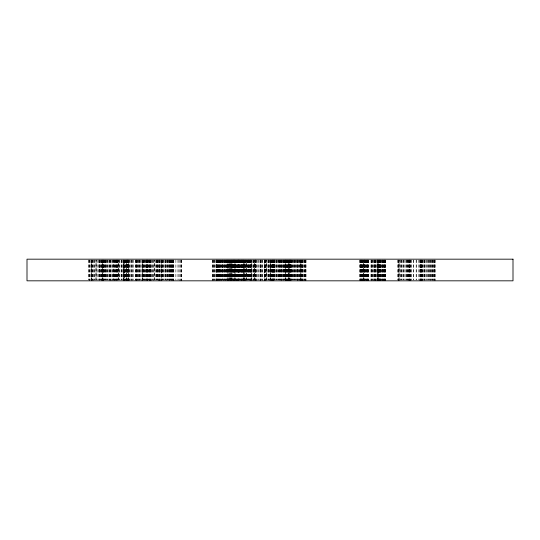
<?xml version="1.0" encoding="UTF-8"?>
<svg xmlns="http://www.w3.org/2000/svg" width="540" height="540" viewBox="0 0 540 540"><rect width="100%" height="100%" fill="white"/><g stroke="black" fill="none" stroke-linecap="round" stroke-linejoin="round"><path stroke-width="0.41" stroke-dasharray="2.7 2.03" d="M435.092 260.003L435.092 280.827M434.977 260.003L434.977 280.827M434.761 260.003L434.761 279.997M434.342 260.003L434.342 280.827M434.099 260.003L434.099 279.997M433.283 260.003L433.195 280.827M433.073 260.003L433.073 279.997M432.405 260.003L432.405 280.827M432.263 260.003L432.263 279.997M431.892 260.003L431.892 279.997M431.555 260.003L431.555 279.997M430.704 260.003L430.704 280.827M430.461 260.003L430.461 279.997M429.854 260.003L429.854 279.997M429.631 260.003L429.631 279.997M428.389 260.003L428.389 279.997M428.227 260.003L428.227 279.997M427.478 260.003L427.478 279.997M426.978 260.003L426.978 279.997M426.519 260.003L426.519 279.997M425.776 260.003L425.776 279.997M424.636 260.003L424.636 279.997M424.528 260.003L424.528 279.997M424.285 260.003L424.285 280.827M423.455 260.003L423.455 279.997M422.914 260.003L422.914 279.997M422.604 260.003L422.604 280.827M422.172 260.003L422.172 280.827M421.841 260.003L421.841 279.997M421.794 260.003L421.794 280.827M421.538 260.003L421.531 280.827M421.349 260.003L421.342 280.827M421.193 260.003L421.254 280.827M420.626 260.003L420.68 279.997M420.565 260.003L420.565 280.827M420.458 260.003L420.458 280.827M420.289 260.003L420.289 280.827M420.086 260.003L420.086 280.827M419.992 260.003L419.992 280.827M419.904 260.003L419.904 280.827M418.716 260.003L418.716 279.997M416.779 260.003L416.779 279.997M416.138 260.003L416.138 279.997M413.701 260.003L413.701 279.997M413.33 260.003L413.33 279.997M411.44 260.003L411.44 279.997M410.987 260.003L410.987 280.827M410.555 260.003L410.549 280.827M410.137 260.003L410.137 280.827M409.509 260.003L409.529 280.827M409.388 260.003L409.428 280.827M409.34 260.003L409.34 280.827M409.124 260.003L409.138 280.827M409.084 260.003L409.043 280.827M408.895 260.003L408.895 279.997M408.402 260.003L408.402 280.827M407.977 260.003L407.977 279.997M407.241 260.003L407.241 279.997M407.072 260.003L407.072 280.827M406.87 260.003L406.87 279.997M406.485 260.003L406.485 279.997M405.574 260.003L405.574 279.997M404.204 260.003L404.204 279.997M403.765 260.003L403.765 279.997M403.502 260.003L403.502 279.997M402.887 260.003L402.887 279.997M401.848 260.003L401.848 279.997M401.537 260.003L401.537 279.997M400.964 260.003L400.964 279.997M400.262 260.003L400.241 279.997M399.789 260.003L399.863 280.827M398.642 260.003L398.642 280.827M398.311 260.003L398.311 280.827M398.061 260.003L398.061 280.827M397.845 260.003L397.845 279.997M385.425 260.003L385.425 280.827M385.344 260.003L385.331 280.827M385.182 260.003L385.182 280.827M384.973 260.003L384.973 280.827M384.865 260.003L384.865 280.827M384.433 260.003L384.44 280.827M384.352 260.003L384.338 280.827M384.082 260.003L384.082 280.827M383.954 260.003L383.954 279.997M383.636 260.003L383.663 280.827M383.252 260.003L383.252 280.827M382.948 260.003L382.948 279.997M382.84 260.003L382.84 280.827M382.705 260.003L382.705 280.827M382.556 260.003L382.556 279.997M381.996 260.003L381.956 280.827M381.112 260.003L381.112 280.827M381.078 260.003L381.078 279.997M380.855 260.003L380.855 280.827M380.363 260.003L380.363 280.827M380.248 260.003L380.248 279.997M380.16 260.003L380.174 280.827M379.991 260.003L379.991 279.997M379.951 260.003L379.951 280.827M379.674 260.003L379.694 280.827M379.532 260.003L379.532 280.827M379.411 260.003L379.411 279.997M379.249 260.003L379.249 280.827M378.992 260.003L378.992 280.827M378.911 260.003L378.911 280.827M378.857 260.003L378.857 280.827M378.736 260.003L378.736 280.827M378.608 260.003L378.608 280.827M378.466 260.003L378.466 280.827L378.371 260.003M378.209 280.827L377.973 260.003M377.865 260.003L377.865 280.827M377.636 260.003L377.636 280.827M377.568 260.003L377.568 279.997M377.224 260.003L377.204 280.827M377.17 260.003L377.123 280.827M376.38 260.003L376.38 280.827M375.921 260.003L375.921 279.997M375.705 260.003L375.705 280.827M375.273 260.003L375.273 280.827M375.037 260.003L375.037 280.827M374.585 260.003L374.585 280.827M374.267 260.003L374.267 279.997M374.233 260.003L374.233 279.997M373.97 260.003L373.97 280.827M373.262 260.003L373.262 280.827M372.715 260.003L372.715 279.997M372.526 260.003L372.526 280.827M371.858 260.003L371.858 280.827M371.554 260.003L371.554 279.997M371.311 260.003L371.311 280.827M370.98 260.003L370.906 279.997M368.496 260.003L368.469 280.827M368.348 260.003L368.348 280.827M368.145 260.003L368.091 280.827M367.875 260.003L367.936 280.827M367.754 260.003L367.754 280.827M367.457 260.003L367.457 279.997M367.349 260.003L367.349 280.827M367.247 260.003L367.166 279.997M366.788 260.003L366.808 280.827M366.194 260.003L366.194 280.827M366.12 260.003L366.12 280.827M365.971 260.003L365.971 279.997M365.83 260.003L365.83 279.997M365.506 260.003L365.526 280.827M364.959 260.003L364.959 280.827M364.838 260.003L364.838 280.827M364.675 260.003L364.675 279.997M364.554 260.003L364.534 280.827M364.271 260.003L364.271 280.827M364.169 260.003L364.169 280.827M363.96 260.003L363.96 280.827M363.596 279.997L363.596 260.003L363.474 280.827M363.427 260.003L363.427 280.827M363.029 260.003L363.029 280.827M362.887 260.003L362.887 280.827M362.63 260.003L362.59 280.827M362.232 260.003L362.245 280.827M362.09 260.003L362.09 280.827M361.949 260.003L361.949 280.827M361.766 260.003L361.766 280.827M361.753 260.003L361.739 280.827M361.611 260.003L361.598 280.827M361.53 260.003L361.53 280.827M361.071 260.003L361.037 280.827M360.652 260.003L360.652 280.827M360.47 260.003L360.47 280.827M360.403 260.003L360.403 280.827M360.221 260.003L360.221 280.827M360.086 260.003L360.086 280.827M359.991 260.003L359.991 280.827M359.897 260.003L359.93 280.827M306.045 260.003L306.045 280.827M305.843 260.003L305.802 280.827M305.363 260.003L305.363 280.827M305.242 260.003L305.242 280.827M304.918 260.003L304.918 280.827M304.499 260.003L304.499 280.827M304.405 260.003L304.405 279.997M303.703 260.003L303.696 280.827M302.967 260.003L302.967 280.827M302.704 260.003L302.704 279.997M302.434 260.003L302.434 280.827M302.225 260.003L302.225 280.827M302.015 260.003L302.015 279.997M301.752 260.003L301.752 280.827M301.388 260.003L301.388 280.827M301.307 260.003L301.307 279.997M300.915 280.827L300.915 260.003L300.848 279.997M300.598 260.003L300.598 280.827M300.348 260.003L300.348 280.827M300.193 260.003L300.193 279.997M299.68 260.003L299.74 280.827M299.39 260.003L299.39 279.997M298.91 260.003L298.91 280.827M298.809 260.003L298.809 279.997M297.959 260.003L297.959 279.997M297.662 260.003L297.662 280.827M297.459 260.003L297.459 280.827M297.378 260.003L297.378 279.997M296.845 260.003L296.845 279.997M296.635 260.003L296.635 279.997M295.826 260.003L295.826 279.997M295.495 260.003L295.495 279.997M294.887 260.003L294.887 279.997M294.233 260.003L294.151 279.997M294.057 260.003L294.057 279.997M293.942 260.003L293.942 279.997M293.517 260.003L293.517 279.997M292.606 260.003L292.606 279.997M292.464 260.003L292.464 279.997M291.931 260.003L291.931 279.997M291.654 260.003L291.654 279.997M291.33 260.003L291.33 279.997M291.04 260.003L291.04 280.827M290.945 260.003L290.939 280.827M290.729 260.003L290.729 280.827M290.56 260.003L290.56 280.827M290.473 260.003L290.473 280.827M290.257 260.003L290.257 280.827M290.156 260.003L290.156 280.827M289.966 260.003L289.966 280.827M289.825 260.003L289.825 280.827M289.514 260.003L289.514 280.827M289.42 260.003L289.42 279.997M289.197 260.003L289.197 279.997M289.143 280.827L289.096 260.003L289.076 280.827M288.873 260.003L288.866 280.827M288.846 260.003L288.846 279.997M288.644 280.827L288.691 260.003L288.63 279.997M288.293 260.003L288.259 280.827M287.719 260.003L287.658 280.827M287.327 260.003L287.341 280.827M287.233 260.003L287.233 280.827M287.152 260.003L287.152 279.997M286.963 260.003L286.963 279.997M286.889 260.003L286.889 280.827M286.828 260.003L286.828 280.827M286.497 260.003L286.497 279.997M286.065 260.003L286.065 280.827M285.842 260.003L285.842 280.827M285.755 260.003L285.755 279.997M285.647 260.003L285.647 279.997M285.559 260.003L285.559 280.827M285.424 280.827L285.39 260.003L285.363 280.827M285.161 260.003L285.161 280.827M284.722 260.003L284.722 279.997M284.519 260.003L284.519 279.997M284.263 260.003L284.263 279.997M283.993 260.003L283.986 279.997M283.885 260.003L283.885 279.997M283.507 260.003L283.507 279.997M283.149 260.003L283.163 280.827M282.953 260.003L282.899 279.997M282.859 260.003L282.859 279.997M281.975 260.003L281.887 280.827M281.462 260.003L281.482 279.997M281.273 260.003L281.252 279.997M281.165 260.003L281.192 280.827M280.449 260.003L280.449 279.997M280.314 260.003L280.314 279.997M280.058 260.003L280.058 280.827M279.828 260.003L279.828 279.997M279.545 260.003L279.545 279.997M279.146 260.003L279.146 279.997M278.282 260.003L278.282 279.997M278.127 260.003L278.127 279.997M278.006 260.003L278.026 279.997M277.547 260.003L277.56 279.997M276.683 260.003L276.683 279.997M276.575 260.003L276.575 279.997M276.163 260.003L276.163 279.997M275.555 260.003L275.555 279.997M274.907 260.003L274.907 279.997M274.691 260.003L274.691 279.997M274.671 260.003L274.658 279.997M274.489 260.003L274.489 279.997M274.307 260.003L274.327 279.997M274.138 260.003L274.138 279.997M274.003 260.003L273.942 280.827M273.881 260.003L273.881 279.997M273.638 260.003L273.638 279.997M273.55 260.003L273.55 280.827M273.375 260.003L273.375 279.997M273.328 260.003L273.328 280.827M273.038 260.003L273.038 279.997M272.97 260.003L272.984 280.827M272.855 260.003L272.855 280.827M272.626 260.003L272.612 280.827M272.531 260.003L272.531 280.827M272.329 260.003L272.329 279.997M272.288 260.003L272.288 280.827M272.093 260.003L272.059 280.827M271.796 260.003L271.796 280.827M271.445 260.003L271.445 279.997M271.283 260.003L271.283 280.827M270.904 260.003L270.904 279.997M270.729 260.003L270.729 279.997M270.432 260.003L270.486 280.827M270.365 260.003L270.365 279.997M270.209 279.997L270.209 260.003L270.169 280.827M269.933 260.003L269.899 279.997M269.507 260.003L269.507 280.827M268.906 260.003L268.906 279.997M268.589 260.003L268.508 279.997M268.434 260.003L268.4 279.997M268.232 260.003L268.232 279.997M267.347 260.003L267.327 279.997M266.524 260.003L266.524 279.997M266.389 280.827L266.389 260.003L266.341 279.997M265.721 260.003L265.721 279.997M265.606 260.003L265.606 279.997M265.531 260.003L265.498 280.827M265.113 260.003L265.113 280.827M264.924 260.003L264.924 280.827M264.89 260.003L264.803 280.827L264.776 260.003M264.661 260.003L264.58 280.827M264.546 260.003L264.519 280.827M264.431 260.003L264.431 280.827M262.744 260.003L262.73 280.827M262.629 260.003L262.629 279.997M261.387 260.003L261.387 279.997M261.097 260.003L261.097 279.997M260.644 260.003L260.644 280.827M260.523 260.003L260.523 280.827M260.293 260.003L260.293 279.997M260.111 260.003L260.111 280.827M259.025 260.003L259.025 279.997M258.734 260.003L258.734 279.997M257.776 260.003L257.776 279.997M256.237 260.003L256.25 280.827M256.041 260.003L256.041 280.827M255.919 260.003L255.919 279.997M255.805 260.003L255.805 280.827M255.69 260.003L255.69 280.827M255.481 260.003L255.481 279.997M255.299 260.003L255.326 279.997M255.123 260.003L255.123 280.827M255.083 260.003L255.083 279.997M254.678 279.997L254.678 260.003L254.624 280.827M254.374 260.003L254.374 279.997M254.003 260.003L254.003 280.827M253.679 260.003L253.679 279.997M253.591 260.003L253.591 279.997M253.26 260.003L253.26 280.827M252.416 260.003L252.416 280.827M251.471 260.003L251.498 279.997M251.357 280.827L251.296 260.003L251.269 280.827M251.1 260.003L251.141 280.827M250.904 260.003L250.904 280.827M250.715 260.003L250.715 279.997M250.601 260.003L250.601 279.997M250.405 260.003L250.452 279.997M250.276 260.003L250.276 280.827M250.04 260.003L250.04 279.997M249.743 260.003L249.743 279.997M249.386 260.003L249.386 279.997M249.291 260.003L249.291 280.827M248.933 260.003L248.933 279.997M248.562 260.003L248.562 279.997M248.454 260.003L248.454 279.997M248.346 260.003L248.346 279.997M248.123 260.003L248.123 279.997M247.556 260.003L247.556 279.997M247.442 260.003L247.367 279.997M247.03 260.003L247.03 280.827M246.929 260.003L246.915 279.997M246.483 279.997L246.483 260.003L246.436 280.827M246.179 260.003L246.179 279.997M245.869 260.003L245.815 279.997M245.72 260.003L245.72 279.997M245.565 260.003L245.565 280.827M245.113 260.003L245.113 280.827M244.701 260.003L244.701 280.827M244.31 260.003L244.31 280.827M244.006 260.003L244.006 280.827M243.952 260.003L243.965 280.827M243.83 260.003L243.81 280.827M243.709 260.003L243.709 280.827M243.526 280.827L243.526 260.003L243.439 280.827M243.405 260.003L243.324 279.997M243.047 260.003L243.047 279.997M242.858 260.003L242.858 280.827M242.771 260.003L242.771 279.997M242.379 260.003L242.379 279.997M242.244 260.003L242.244 279.997M242.109 260.003L242.109 279.997M241.967 260.003L241.967 280.827M241.819 260.003L241.819 280.827M241.569 260.003L241.569 279.997M241.414 260.003L241.414 279.997M241.319 260.003L241.319 279.997M241.218 260.003L241.218 280.827M240.84 260.003L240.84 279.997M240.739 260.003L240.739 279.997M240.368 260.003L240.368 280.827M240.097 260.003L240.097 279.997M239.834 260.003L239.834 280.827M239.571 260.003L239.571 279.997M239.45 260.003L239.45 279.997M239.328 260.003L239.328 279.997M239.078 260.003L239.078 279.997M238.964 260.003L238.964 279.997M238.802 260.003L238.802 280.827M238.606 260.003L238.606 279.997M238.518 260.003L238.518 280.827M238.349 260.003L238.349 280.827M238.241 260.003L238.241 279.997M238.214 260.003L238.214 280.827M238.1 260.003L238.1 279.997M237.951 260.003L237.951 280.827M237.877 260.003L237.877 279.997M237.344 260.003L237.371 280.827M237.303 260.003L237.303 280.827M237.087 260.003L237.087 279.997M236.945 260.003L236.885 280.827M236.56 260.003L236.655 279.997M236.54 260.003L236.54 280.827M236.129 260.003L236.129 280.827M235.838 260.003L235.838 279.997M235.737 260.003L235.737 279.997M235.622 260.003L235.622 280.827M235.521 260.003L235.521 279.997M235.082 280.827L234.981 260.003L234.954 279.997M234.812 260.003L234.812 279.997M234.738 260.003L234.738 279.997M234.542 260.003L234.563 280.827M234.299 260.003L234.299 280.827M234.191 260.003L234.191 280.827M234.117 260.003L234.117 280.827M233.847 260.003L233.847 280.827M233.813 260.003L233.813 280.827M233.678 260.003L233.685 280.827M233.51 260.003L233.51 279.997M233.3 260.003L233.341 280.827M233.185 260.003L233.185 280.827M232.895 260.003L232.895 279.997M232.612 260.003L232.612 280.827M232.376 260.003L232.376 279.997M232.247 260.003L232.247 279.997M232.052 260.003L232.052 280.827M231.822 260.003L231.822 279.997M231.566 260.003L231.593 280.827M231.228 260.003L231.228 280.827M231.086 260.003L231.14 279.997M230.931 280.827L230.931 260.003L230.911 279.997M230.641 260.003L230.688 280.827M230.479 260.003L230.479 280.827M230.236 260.003L230.236 280.827M229.912 279.997L229.912 260.003L229.865 280.827M229.601 260.003L229.601 279.997M229.507 260.003L229.507 279.997M229.406 260.003L229.406 280.827M228.913 260.003L228.913 280.827M228.791 260.003L228.791 279.997M228.582 260.003L228.582 279.997M228.454 260.003L228.447 280.827M228.056 280.827L228.001 260.003L227.948 279.997M227.786 260.003L227.786 280.827M227.691 260.003L227.691 279.997M227.509 260.003L227.509 280.827M227.306 260.003L227.32 280.827M226.894 260.003L226.894 279.997M226.692 260.003L226.692 280.827M226.382 260.003L226.382 279.997M226.26 260.003L226.26 279.997M225.896 260.003L225.896 279.997M225.585 260.003L225.585 280.827M225.437 260.003L225.437 280.827M224.843 260.003L224.843 279.997M224.667 260.003L224.667 279.997M224.242 260.003L224.255 280.827M224.08 260.003L224.08 279.997M223.56 260.003L223.56 280.827M223.162 260.003L223.162 280.827M222.818 260.003L222.818 279.997M222.554 260.003L222.554 279.997M222.453 260.003L222.453 279.997M222.352 260.003L222.352 279.997M222.102 260.003L222.129 279.997M221.751 260.003L221.751 280.827M221.535 260.003L221.535 280.827M220.907 260.003L220.907 279.997M220.583 260.003L220.583 279.997M220.158 260.003L220.158 280.827M220.003 260.003L220.003 280.827M219.355 260.003L219.355 279.997M219.254 260.003L219.254 279.997M219.139 260.003L219.139 280.827M218.957 260.003L218.95 280.827M218.734 260.003L218.734 279.997M218.376 260.003L218.376 280.827M218.201 260.003L218.201 279.997M217.89 260.003L217.89 279.997M217.789 260.003L217.789 280.827M217.647 260.003L217.647 279.997M217.269 260.003L217.269 280.827M216.986 260.003L216.986 279.997M216.797 260.003L216.797 280.827M216.709 260.003L216.709 279.997M216.412 260.003L216.412 280.827M216.31 260.003L216.31 279.997M216.169 260.003L216.115 280.827M215.993 260.003L215.993 279.997M214.981 260.003L214.981 280.827M214.589 260.003L214.589 279.997M214.029 260.003L214.029 280.827M213.206 260.003L213.206 280.827M213.097 260.003L213.097 279.997M212.591 260.003L212.591 280.827M212.315 260.003L212.261 280.827M181.231 260.003L181.244 280.827M181.143 260.003L181.143 280.827M181.076 260.003L181.076 280.827M180.61 260.003L180.59 280.827M179.375 260.003L179.375 280.827M178.214 260.003L178.214 279.997M177.079 260.003L177.079 279.997M175.169 260.003L175.169 279.997M173.448 260.003L173.448 280.827M173.333 260.003L173.333 280.827M173.219 260.003L173.219 279.997M172.949 260.003L172.949 280.827M172.564 260.003L172.564 279.997M172.415 260.003L172.388 280.827M172.085 260.003L172.085 279.997M171.909 260.003L171.909 279.997M171.72 260.003L171.72 280.827M171.497 260.003L171.497 279.997M171.005 260.003L171.005 280.827M170.721 260.003L170.721 279.997M170.525 260.003L170.525 279.997M170.093 260.003L170.154 279.997M169.661 260.003L169.661 280.827M169.574 260.003L169.574 280.827M169.276 260.003L169.276 279.997M168.649 260.003L168.649 279.997M168.21 260.003L168.21 279.997M167.731 260.003L167.758 279.997M167.69 260.003L167.69 279.997M167.123 260.003L167.123 279.997M166.354 260.003L166.354 280.827M165.935 260.003L165.935 279.997M165.847 260.003L165.847 279.997M165.733 260.003L165.699 279.997M165.578 260.003L165.578 279.997M164.498 260.003L164.498 279.997M163.586 260.003L163.586 279.997M163.391 260.003L163.391 279.997M162.459 260.003L162.459 279.997M162.331 260.003L162.331 279.997M162.115 260.003L162.115 279.997M161.933 260.003L161.933 280.827M161.75 260.003L161.737 280.827L161.642 260.003M161.541 260.003L161.561 280.827M161.345 260.003L161.345 280.827M160.994 260.003L160.994 280.827M160.481 260.003L160.481 280.827M159.725 260.003L159.773 280.827M159.665 260.003L159.665 280.827M159.26 260.003L159.26 280.827M159.226 260.003L159.226 279.997M158.855 260.003L158.855 280.827M158.382 260.003L158.382 280.827M157.883 260.003L157.883 279.997M157.781 260.003L157.687 279.997M157.343 260.003L157.343 279.997M156.951 260.003L156.998 279.997M156.877 260.003L156.877 279.997M156.364 260.003L156.364 279.997M155.952 260.003L155.952 279.997M155.02 260.003L155.02 279.997M153.758 260.003L153.758 280.827M153.063 260.003L153.063 279.997M152.267 260.003L152.267 279.997M151.97 260.003L151.97 279.997M151.801 260.003L151.801 280.827M150.822 260.003L150.822 280.827M150.728 260.003L150.728 280.827M150.194 260.003L150.194 279.997M150.113 260.003L150.113 280.827M149.83 260.003L149.83 279.997M149.661 260.003L149.661 280.827M149.445 260.003L149.459 280.827M149.013 260.003L149.013 279.997M148.514 260.003L148.514 279.997M148.129 260.003L148.129 279.997M147.832 260.003L147.832 279.997M147.69 260.003L147.69 280.827M147.596 260.003L147.575 280.827M147.528 260.003L147.528 280.827M147.062 260.003L147.062 280.827M146.961 260.003L146.961 279.997M146.563 260.003L146.563 279.997M146.482 260.003L146.482 280.827M146.408 260.003L146.408 279.997M146.158 260.003L146.158 279.997M145.672 260.003L145.672 279.997M145.294 260.003L145.294 280.827M144.436 260.003L144.423 280.827M144.119 260.003L144.119 279.997M144.011 260.003L144.011 279.997M143.532 260.003L143.532 279.997M143.417 260.003L143.417 279.997M143.012 260.003L143.012 280.827M142.871 260.003L142.857 280.827M142.742 260.003L142.742 279.997M142.628 260.003L142.709 280.827M142.519 280.827L142.519 260.003L142.486 279.997M141.446 260.003L141.446 280.827M140.366 260.003L140.366 279.997M139.975 260.003L139.975 279.997M139.475 260.003L139.475 279.997M139.306 260.003L139.306 280.827M138.564 260.003L138.564 279.997M138.233 260.003L138.328 280.827M137.646 260.003L137.565 279.997M137.498 260.003L137.498 280.827M136.87 260.003L136.87 280.827M136.431 260.003L136.431 280.827M136.141 260.003L136.141 280.827M136.08 260.003L135.979 280.827M135.871 260.003L135.898 280.827M135.574 260.003L135.574 279.997M133.421 260.003L133.421 279.997M132.874 260.003L132.84 279.997M132.118 260.003L132.118 280.827M131.733 260.003L131.733 279.997M131.477 260.003L131.477 280.827M130.369 260.003L130.369 279.997M129.499 260.003L129.526 280.827M129.128 260.003L129.128 279.997M128.911 260.003L128.952 280.827M128.23 260.003L128.23 280.827M128.176 260.003L128.176 280.827M127.987 260.003L127.987 279.997M127.757 260.003L127.757 280.827M127.629 260.003L127.629 279.997M127.481 260.003L127.481 279.997M127.319 260.003L127.319 280.827M127.204 260.003L127.204 279.997M127.096 260.003L127.096 280.827M126.893 260.003L126.9 280.827M126.785 260.003L126.785 280.827M126.664 279.997L126.664 260.003L126.623 280.827M126.299 260.003L126.299 280.827M125.948 260.003L125.948 279.997M125.786 260.003L125.786 280.827M125.692 260.003L125.692 279.997M124.976 260.003L124.976 280.827M124.895 260.003L124.895 280.827M124.274 260.003L124.274 280.827L124.186 260.003M124.112 260.003L124.065 280.827L123.984 260.003M123.856 260.003L123.863 280.827M123.62 260.003L123.701 280.827M123.235 260.003L123.235 279.997M123.133 260.003L123.107 280.827M122.216 260.003L122.216 279.997M121.365 260.003L121.365 279.997M121.21 260.003L121.21 279.997M121.068 260.003L121.068 279.997M119.671 260.003L119.671 279.997M119.428 260.003L119.428 279.997M118.706 260.003L118.706 279.997M118.55 279.997L118.55 260.003L118.429 279.997M117.956 260.003L117.956 279.997M117.801 260.003L117.801 279.997M117.416 260.003L117.416 279.997M117.389 260.003L117.389 280.827M116.795 260.003L116.795 280.827M116.424 260.003L116.424 279.997M116.228 260.003L116.228 279.997M116.1 260.003L116.1 280.827M115.391 260.003L115.391 280.827M115.277 260.003L115.277 279.997M114.959 260.003L114.959 279.997M114.737 260.003L114.737 280.827M114.217 260.003L114.217 280.827M113.67 260.003L113.67 280.827M113.265 260.003L113.265 279.997L113.171 260.003M112.759 260.003L112.759 280.827M112.462 260.003L112.462 279.997M111.544 260.003L111.53 280.827M110.423 260.003L110.396 280.827M110.12 260.003L110.12 279.997M110.052 260.003L110.052 280.827M109.836 260.003L109.836 280.827M109.33 260.003L109.33 279.997M108.601 260.003L108.547 279.997M107.703 260.003L107.703 279.997M107.575 260.003L107.595 279.997M106.907 260.003L106.866 279.997M106.704 260.003L106.704 279.997M105.874 260.003L105.874 279.997M105.665 260.003L105.631 279.997M105.28 260.003L105.28 279.997M104.936 260.003L104.936 279.997M104.639 260.003L104.639 279.997M104.328 260.003L104.328 279.997M103.829 260.003L103.829 279.997M103.505 260.003L103.538 280.827M103.417 260.003L103.383 280.827M103.208 260.003L103.208 280.827M103.106 260.003L103.106 280.827M102.992 260.003L102.992 280.827M102.809 279.997L102.809 260.003L102.735 280.827M102.452 260.003L102.452 280.827M102.364 260.003L102.364 280.827M102.263 260.003L102.263 280.827M102.148 260.003L102.148 280.827M101.898 260.003L101.898 280.827M101.837 260.003L101.878 280.827M101.378 260.003L101.378 279.997M101.068 260.003L101.068 279.997M100.183 260.003L100.183 279.997M99.981 260.003L100.042 279.997M99.9 260.003L99.9 279.997M99.664 260.003L99.664 280.827M99.576 260.003L99.576 279.997M99.077 260.003L99.077 279.997M98.172 260.003L98.172 279.997M97.862 260.003L97.862 279.997M96.377 260.003L96.377 279.997M95.027 260.003L95.027 279.997M94.797 260.003L94.797 279.997M94.014 260.003L94.014 279.997M93.575 260.003L93.575 280.827M92.698 260.003L92.698 280.827M92.556 260.003L92.556 279.997M91.982 260.003L91.982 280.827M91.712 260.003L91.712 279.997M91.395 260.003L91.395 280.827M90.707 260.003L90.707 279.997M89.586 260.003L89.586 280.827M89.188 260.003L89.188 280.827M88.972 260.003L88.972 279.997M88.709 260.003L88.709 279.997M399.026 280.827L399.026 260.003L398.986 280.827M377.406 280.827L377.406 260.003L377.393 280.827M244.883 280.827L244.883 260.003L244.823 280.827M231.937 279.997L231.937 260.003L231.923 279.997M154.602 279.997L154.602 260.003L154.535 279.997M128.682 280.827L128.689 260.003L128.642 280.827M123.397 280.827L123.397 260.003L123.363 280.827M96.053 279.997L96.053 260.003L95.978 279.997M91.537 280.827L91.537 260.003L91.517 280.827"/><path stroke-width="0.81" d="M513 259.173L27 259.173L27 280.827L513 280.827L513 259.173"/></g></svg>
